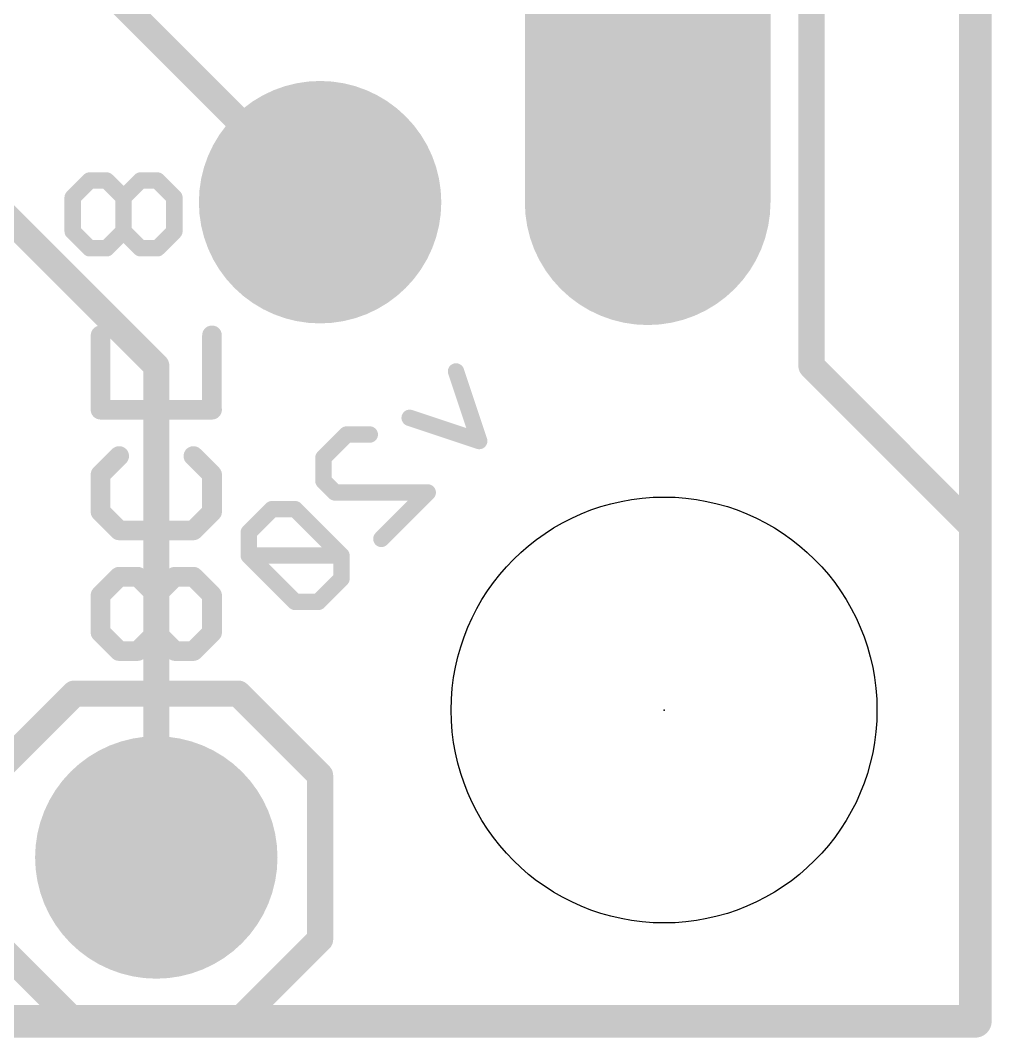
# Model space of a CAD drawing. Extents: x -33 to 74, y -18 to 36.
# Drawn here: x 18 to 25.53, y -0.13 to 7.76 of the extents above; entities that cross this region are included whole.
import ezdxf

# ---------------------------------------------------------------- set-up
doc = ezdxf.new("R2010")
doc.units = 0
for name, color, linetype in [('1', 12, 'CONTINUOUS'), ('16', 132, 'CONTINUOUS'), ('17', 110, 'CONTINUOUS'), ('20', 53, 'CONTINUOUS'), ('21', 41, 'CONTINUOUS'), ('22', 40, 'CONTINUOUS'), ('23', 53, 'CONTINUOUS'), ('51', 53, 'CONTINUOUS')]:
    doc.layers.add(name, color=color, linetype=linetype)

# ---------------------------------------------------------------- blocks, each defined once
blk = doc.blocks.new('RECT')
blk.add_solid([(-0.5, -0.5), (0.5, -0.5), (-0.5, 0.5), (0.5, 0.5)])
blk = doc.blocks.new('ROUNDP')
at = {"const_width": 0.5}
blk.add_lwpolyline([(0, -0.25, 1), (0, 0.25, 1), (0, -0.25)], format="xyb", dxfattribs=at)

msp = doc.modelspace()

# ---------------------------------------------------------------- linework, layer by layer
at = {"layer": '1'}
for points, const_width in [([(25.4, 0), (25.4, 35.56)], 0.254), ([(22.86, 8.89), (22.86, 6.35)], 0.254), ([(18.542, 8.128), (20.32, 6.35)], 0.2032), ([(0, 0), (25.4, 0)], 0.254)]:
    msp.add_lwpolyline(points, dxfattribs=dict(at, const_width=const_width))
for points, const_width in [([(20.2841, 6.3141, 1), (20.3559, 6.3859)], 0.1016), ([(22.7965, 6.35, 1), (22.9235, 6.35)], 0.127), ([(25.4, -0.0635, 1), (25.4, 0.0635)], 0.127), ([(25.3365, 0, 1), (25.4635, 0)], 0.127)]:
    msp.add_lwpolyline(points, format="xyb", dxfattribs=dict(at, const_width=const_width))
at = {"layer": '16'}
for points, const_width in [([(25.4, 0), (25.4, 35.56)], 0.254), ([(16.764, 7.366), (19.05, 5.08)], 0.2032), ([(19.05, 5.08), (19.05, 1.27)], 0.2032), ([(21.3739, 5.0377), (21.5537, 4.4985)], 0.127), ([(21.5537, 4.4985), (21.0144, 4.6782)], 0.127), ([(20.3457, 4.369), (20.5255, 4.5488)], 0.127), ([(20.5255, 4.5488), (20.7052, 4.5488)], 0.127), ([(20.3457, 4.1893), (20.3457, 4.369)], 0.127), ([(20.4356, 4.0994), (20.3457, 4.1893)], 0.127), ([(21.1546, 4.0994), (20.4356, 4.0994)], 0.127), ([(20.7951, 3.7399), (21.1546, 4.0994)], 0.127), ([(19.9466, 3.97), (19.7669, 3.7902)], 0.127), ([(20.1264, 3.97), (19.9466, 3.97)], 0.127), ([(20.4859, 3.6105), (20.1264, 3.97)], 0.127), ([(19.7669, 3.7902), (19.7669, 3.6105)], 0.127), ([(19.7669, 3.6105), (20.1264, 3.2509)], 0.127), ([(20.4859, 3.6105), (19.7669, 3.6105)], 0.127), ([(20.4859, 3.4307), (20.4859, 3.6105)], 0.127), ([(20.3062, 3.2509), (20.4859, 3.4307)], 0.127), ([(20.1264, 3.2509), (20.3062, 3.2509)], 0.127), ([(0, 0), (25.4, 0)], 0.254)]:
    msp.add_lwpolyline(points, dxfattribs=dict(at, const_width=const_width))
for points, const_width in [([(19.1008, 5.08, 1), (18.9992, 5.08)], 0.1016), ([(19.0141, 5.0441, 1), (19.0859, 5.1159)], 0.1016), ([(21.404, 5.0478, 1), (21.3438, 5.0277)], 0.0635), ([(21.0244, 4.7083, 1), (21.0044, 4.6481)], 0.0635), ([(20.5255, 4.5805, 1), (20.5255, 4.5171)], 0.0635), ([(20.5479, 4.5263, 1), (20.503, 4.5713)], 0.0635), ([(20.7052, 4.517, 1), (20.7052, 4.5805)], 0.0635), ([(21.5236, 4.4884, 1), (21.5838, 4.5085)], 0.0635), ([(21.5436, 4.4683, 1), (21.5637, 4.5286)], 0.0635), ([(20.3775, 4.369, 1), (20.314, 4.369)], 0.0635), ([(20.3233, 4.3915, 1), (20.3682, 4.3466)], 0.0635), ([(20.3682, 4.2117, 1), (20.3233, 4.1668)], 0.0635), ([(20.314, 4.1893, 1), (20.3775, 4.1893)], 0.0635), ([(20.4356, 4.1312, 1), (20.4356, 4.0677)], 0.0635), ([(20.4131, 4.077, 1), (20.458, 4.1219)], 0.0635), ([(21.1771, 4.077, 1), (21.1322, 4.1219)], 0.0635), ([(21.1546, 4.0677, 1), (21.1546, 4.1312)], 0.0635), ([(19.9466, 4.0017, 1), (19.9466, 3.9382)], 0.0635), ([(19.9691, 3.9475, 1), (19.9242, 3.9924)], 0.0635), ([(20.1488, 3.9924, 1), (20.1039, 3.9475)], 0.0635), ([(20.1264, 3.9382, 1), (20.1264, 4.0017)], 0.0635), ([(19.7986, 3.7902, 1), (19.7351, 3.7902)], 0.0635), ([(19.7444, 3.8127, 1), (19.7893, 3.7678)], 0.0635), ([(20.7726, 3.7623, 1), (20.8175, 3.7174)], 0.0635), ([(19.7351, 3.6105, 1), (19.7986, 3.6105)], 0.0635), ([(19.7669, 3.6422, 1), (19.7669, 3.5787)], 0.0635), ([(19.7893, 3.6329, 1), (19.7444, 3.588)], 0.0635), ([(20.5177, 3.6105, 1), (20.4542, 3.6105)], 0.0635), ([(20.4635, 3.588, 1), (20.5084, 3.6329)], 0.0635), ([(20.4859, 3.5787, 1), (20.4859, 3.6422)], 0.0635), ([(20.5084, 3.4082, 1), (20.4635, 3.4532)], 0.0635), ([(20.4542, 3.4307, 1), (20.5177, 3.4307)], 0.0635), ([(20.1264, 3.2827, 1), (20.1264, 3.2192)], 0.0635), ([(20.3062, 3.2192, 1), (20.3062, 3.2827)], 0.0635), ([(20.1039, 3.2285, 1), (20.1488, 3.2734)], 0.0635), ([(20.2837, 3.2734, 1), (20.3286, 3.2285)], 0.0635), ([(18.9992, 1.27, 1), (19.1008, 1.27)], 0.1016), ([(25.4, -0.0635, 1), (25.4, 0.0635)], 0.127), ([(25.3365, 0, 1), (25.4635, 0)], 0.127)]:
    msp.add_lwpolyline(points, format="xyb", dxfattribs=dict(at, const_width=const_width))
at = {"layer": '20', "const_width": 0.2032}
for points in [[(24.13, 5.08), (24.13, 30.48)], [(25.4, 3.81), (24.13, 5.08)], [(25.4, 0), (25.4, 3.81)], [(0, 0), (25.4, 0)]]:
    msp.add_lwpolyline(points, dxfattribs=at)
at = {"layer": '20', "const_width": 0.1016}
for points in [[(24.1659, 5.1159, 1), (24.0941, 5.0441)], [(24.0792, 5.08, 1), (24.1808, 5.08)], [(25.4508, 3.81, 1), (25.3492, 3.81)], [(25.3641, 3.7741, 1), (25.4359, 3.8459)], [(25.4, -0.0508, 1), (25.4, 0.0508)], [(25.3492, 0, 1), (25.4508, 0)]]:
    msp.add_lwpolyline(points, format="xyb", dxfattribs=at)
at = {"layer": '20'}
msp.add_circle((22.987, 2.413), 1.651, dxfattribs=at)
at = {"layer": '21'}
for points, const_width in [([(22.86, 29.21), (22.86, 6.35)], 1.905), ([(18.4016, 6.3866), (18.533, 6.5179)], 0.127), ([(18.533, 6.5179), (18.6643, 6.5179)], 0.127), ([(18.6643, 6.5179), (18.7957, 6.3866)], 0.127), ([(18.7957, 6.3866), (18.927, 6.5179)], 0.127), ([(18.927, 6.5179), (19.0584, 6.5179)], 0.127), ([(19.0584, 6.5179), (19.1897, 6.3866)], 0.127), ([(18.4016, 6.1239), (18.4016, 6.3866)], 0.127), ([(18.7957, 6.1239), (18.7957, 6.3866)], 0.127), ([(19.1897, 6.3866), (19.1897, 6.1239)], 0.127), ([(18.533, 5.9925), (18.4016, 6.1239)], 0.127), ([(18.7957, 6.1239), (18.6643, 5.9925)], 0.127), ([(18.927, 5.9925), (18.7957, 6.1239)], 0.127), ([(19.1897, 6.1239), (19.0584, 5.9925)], 0.127), ([(18.6643, 5.9925), (18.533, 5.9925)], 0.127), ([(19.0584, 5.9925), (18.927, 5.9925)], 0.127), ([(19.4818, 4.7412), (19.4818, 5.3175)], 0.1524), ([(18.6175, 4.7412), (19.4818, 4.7412)], 0.1524), ([(18.7615, 4.3819), (18.6175, 4.2379)], 0.1524), ([(19.4818, 4.2379), (19.3377, 4.3819)], 0.1524), ([(18.6175, 4.2379), (18.6175, 3.9498)], 0.1524), ([(19.4818, 3.9498), (19.4818, 4.2379)], 0.1524), ([(18.6175, 3.9498), (18.7615, 3.8057)], 0.1524), ([(19.3377, 3.8057), (19.4818, 3.9498)], 0.1524), ([(18.7615, 3.8057), (19.3377, 3.8057)], 0.1524), ([(18.7615, 3.4464), (18.6175, 3.3024)], 0.1524), ([(19.0496, 3.3024), (19.1937, 3.4464)], 0.1524), ([(19.1937, 3.4464), (19.3377, 3.4464)], 0.1524), ([(19.3377, 3.4464), (19.4818, 3.3024)], 0.1524), ([(18.6175, 3.3024), (18.6175, 3.0143)], 0.1524), ([(19.0496, 3.0143), (19.0496, 3.3024)], 0.1524), ([(19.4818, 3.3024), (19.4818, 3.0143)], 0.1524), ([(18.6175, 3.0143), (18.7615, 2.8702)], 0.1524), ([(18.9056, 2.8702), (19.0496, 3.0143)], 0.1524), ([(19.4818, 3.0143), (19.3377, 2.8702)], 0.1524), ([(18.7615, 2.8702), (18.9056, 2.8702)], 0.1524), ([(17.78, 1.905), (18.415, 2.54)], 0.2032), ([(18.415, 2.54), (19.685, 2.54)], 0.2032), ([(19.685, 2.54), (20.32, 1.905)], 0.2032), ([(20.32, 1.905), (20.32, 0.635)], 0.2032), ([(18.415, 0), (17.78, 0.635)], 0.2032), ([(20.32, 0.635), (19.685, 0)], 0.2032), ([(19.685, 0), (18.415, 0)], 0.2032)]:
    msp.add_lwpolyline(points, dxfattribs=dict(at, const_width=const_width))
for points, const_width in [([(22.3837, 6.35, 1), (23.3362, 6.35)], 0.9525), ([(18.533, 6.5496, 1), (18.533, 6.4862)], 0.0635), ([(18.5554, 6.4954, 1), (18.5105, 6.5404)], 0.0635), ([(18.6868, 6.5404, 1), (18.6419, 6.4954)], 0.0635), ([(18.6643, 6.4862, 1), (18.6643, 6.5496)], 0.0635), ([(18.927, 6.5496, 1), (18.927, 6.4862)], 0.0635), ([(18.9495, 6.4954, 1), (18.9046, 6.5404)], 0.0635), ([(19.0808, 6.5404, 1), (19.0359, 6.4954)], 0.0635), ([(19.0584, 6.4862, 1), (19.0584, 6.5496)], 0.0635), ([(18.4334, 6.3866, 1), (18.3699, 6.3866)], 0.0635), ([(18.3792, 6.409, 1), (18.4241, 6.3641)], 0.0635), ([(18.8274, 6.3866, 1), (18.7639, 6.3866)], 0.0635), ([(18.7732, 6.409, 1), (18.8181, 6.3641)], 0.0635), ([(18.7732, 6.3641, 1), (18.8181, 6.409)], 0.0635), ([(19.2215, 6.3866, 1), (19.158, 6.3866)], 0.0635), ([(19.1672, 6.3641, 1), (19.2122, 6.409)], 0.0635), ([(18.4241, 6.1463, 1), (18.3792, 6.1014)], 0.0635), ([(18.3699, 6.1239, 1), (18.4334, 6.1239)], 0.0635), ([(18.8181, 6.1463, 1), (18.7732, 6.1014)], 0.0635), ([(18.7639, 6.1239, 1), (18.8274, 6.1239)], 0.0635), ([(18.8181, 6.1014, 1), (18.7732, 6.1463)], 0.0635), ([(19.158, 6.1239, 1), (19.2215, 6.1239)], 0.0635), ([(19.2122, 6.1014, 1), (19.1672, 6.1463)], 0.0635), ([(18.533, 6.0243, 1), (18.533, 5.9608)], 0.0635), ([(18.5105, 5.9701, 1), (18.5554, 6.015)], 0.0635), ([(18.6419, 6.015, 1), (18.6868, 5.9701)], 0.0635), ([(18.6643, 5.9608, 1), (18.6643, 6.0243)], 0.0635), ([(18.927, 6.0243, 1), (18.927, 5.9608)], 0.0635), ([(18.9046, 5.9701, 1), (18.9495, 6.015)], 0.0635), ([(19.0359, 6.015, 1), (19.0808, 5.9701)], 0.0635), ([(19.0584, 5.9608, 1), (19.0584, 6.0243)], 0.0635), ([(19.5199, 5.3175, 1), (19.4437, 5.3175)], 0.0762), ([(18.6175, 4.7793, 1), (18.6175, 4.7031)], 0.0762), ([(19.4818, 4.7031, 1), (19.4818, 4.7793)], 0.0762), ([(19.4437, 4.7412, 1), (19.5199, 4.7412)], 0.0762), ([(18.7885, 4.355, 1), (18.7346, 4.4089)], 0.0762), ([(19.3647, 4.4089, 1), (19.3108, 4.355)], 0.0762), ([(18.5905, 4.2648, 1), (18.6444, 4.2109)], 0.0762), ([(18.6556, 4.2379, 1), (18.5794, 4.2379)], 0.0762), ([(19.5199, 4.2379, 1), (19.4437, 4.2379)], 0.0762), ([(19.4549, 4.2109, 1), (19.5087, 4.2648)], 0.0762), ([(18.6444, 3.9767, 1), (18.5905, 3.9228)], 0.0762), ([(19.5087, 3.9228, 1), (19.4549, 3.9767)], 0.0762), ([(18.5794, 3.9498, 1), (18.6556, 3.9498)], 0.0762), ([(19.4437, 3.9498, 1), (19.5199, 3.9498)], 0.0762), ([(18.7615, 3.8438, 1), (18.7615, 3.7676)], 0.0762), ([(18.7346, 3.7788, 1), (18.7885, 3.8327)], 0.0762), ([(19.3108, 3.8327, 1), (19.3647, 3.7788)], 0.0762), ([(19.3377, 3.7676, 1), (19.3377, 3.8438)], 0.0762), ([(18.7885, 3.4195, 1), (18.7346, 3.4734)], 0.0762), ([(19.1937, 3.4845, 1), (19.1937, 3.4083)], 0.0762), ([(19.2206, 3.4195, 1), (19.1667, 3.4734)], 0.0762), ([(19.3647, 3.4734, 1), (19.3108, 3.4195)], 0.0762), ([(19.3377, 3.4083, 1), (19.3377, 3.4845)], 0.0762), ([(18.5905, 3.3293, 1), (18.6444, 3.2754)], 0.0762), ([(18.6556, 3.3024, 1), (18.5794, 3.3024)], 0.0762), ([(19.0877, 3.3024, 1), (19.0115, 3.3024)], 0.0762), ([(19.0227, 3.3293, 1), (19.0766, 3.2754)], 0.0762), ([(19.5199, 3.3024, 1), (19.4437, 3.3024)], 0.0762), ([(19.4549, 3.2754, 1), (19.5087, 3.3293)], 0.0762), ([(18.6444, 3.0412, 1), (18.5905, 2.9873)], 0.0762), ([(19.0766, 2.9873, 1), (19.0227, 3.0412)], 0.0762), ([(19.5087, 2.9873, 1), (19.4549, 3.0412)], 0.0762), ([(18.5794, 3.0143, 1), (18.6556, 3.0143)], 0.0762), ([(19.0115, 3.0143, 1), (19.0877, 3.0143)], 0.0762), ([(19.4437, 3.0143, 1), (19.5199, 3.0143)], 0.0762), ([(18.7615, 2.9083, 1), (18.7615, 2.8321)], 0.0762), ([(18.7346, 2.8433, 1), (18.7885, 2.8971)], 0.0762), ([(18.8786, 2.8971, 1), (18.9325, 2.8433)], 0.0762), ([(18.9056, 2.8321, 1), (18.9056, 2.9083)], 0.0762), ([(19.3108, 2.8971, 1), (19.3647, 2.8433)], 0.0762), ([(18.415, 2.5908, 1), (18.415, 2.4892)], 0.1016), ([(18.4509, 2.5041, 1), (18.3791, 2.5759)], 0.1016), ([(19.7209, 2.5759, 1), (19.6491, 2.5041)], 0.1016), ([(19.685, 2.4892, 1), (19.685, 2.5908)], 0.1016), ([(20.3708, 1.905, 1), (20.2692, 1.905)], 0.1016), ([(20.2841, 1.8691, 1), (20.3559, 1.9409)], 0.1016), ([(20.3559, 0.5991, 1), (20.2841, 0.6709)], 0.1016), ([(20.2692, 0.635, 1), (20.3708, 0.635)], 0.1016), ([(18.415, 0.0508, 1), (18.415, -0.0508)], 0.1016), ([(18.3791, -0.0359, 1), (18.4509, 0.0359)], 0.1016), ([(19.6491, 0.0359, 1), (19.7209, -0.0359)], 0.1016), ([(19.685, -0.0508, 1), (19.685, 0.0508)], 0.1016)]:
    msp.add_lwpolyline(points, format="xyb", dxfattribs=dict(at, const_width=const_width))
at = {"layer": '22'}
for points, const_width in [([(22.86, 29.21), (22.86, 6.35)], 1.905), ([(18.5336, 6.5179), (18.4023, 6.3866)], 0.127), ([(18.665, 6.5179), (18.5336, 6.5179)], 0.127), ([(18.7963, 6.3866), (18.665, 6.5179)], 0.127), ([(18.9277, 6.5179), (18.7963, 6.3866)], 0.127), ([(19.059, 6.5179), (18.9277, 6.5179)], 0.127), ([(19.1904, 6.3866), (19.059, 6.5179)], 0.127), ([(18.4023, 6.3866), (18.4023, 6.1239)], 0.127), ([(18.7963, 6.1239), (18.7963, 6.3866)], 0.127), ([(19.1904, 6.1239), (19.1904, 6.3866)], 0.127), ([(18.4023, 6.1239), (18.5336, 5.9925)], 0.127), ([(18.665, 5.9925), (18.7963, 6.1239)], 0.127), ([(18.7963, 6.1239), (18.9277, 5.9925)], 0.127), ([(19.059, 5.9925), (19.1904, 6.1239)], 0.127), ([(18.5336, 5.9925), (18.665, 5.9925)], 0.127), ([(18.9277, 5.9925), (19.059, 5.9925)], 0.127), ([(18.6182, 4.7412), (18.6182, 5.3175)], 0.1524), ([(19.4825, 4.7412), (18.6182, 4.7412)], 0.1524), ([(18.6182, 4.2379), (18.7623, 4.3819)], 0.1524), ([(19.3385, 4.3819), (19.4825, 4.2379)], 0.1524), ([(18.6182, 3.9498), (18.6182, 4.2379)], 0.1524), ([(19.4825, 4.2379), (19.4825, 3.9498)], 0.1524), ([(18.7623, 3.8057), (18.6182, 3.9498)], 0.1524), ([(19.4825, 3.9498), (19.3385, 3.8057)], 0.1524), ([(19.3385, 3.8057), (18.7623, 3.8057)], 0.1524), ([(18.7623, 3.4464), (18.6182, 3.3024)], 0.1524), ([(18.9063, 3.4464), (18.7623, 3.4464)], 0.1524), ([(19.0504, 3.3024), (18.9063, 3.4464)], 0.1524), ([(19.3385, 3.4464), (19.4825, 3.3024)], 0.1524), ([(18.6182, 3.3024), (18.6182, 3.0143)], 0.1524), ([(19.0504, 3.0143), (19.0504, 3.3024)], 0.1524), ([(19.4825, 3.3024), (19.4825, 3.0143)], 0.1524), ([(18.6182, 3.0143), (18.7623, 2.8702)], 0.1524), ([(19.1944, 2.8702), (19.0504, 3.0143)], 0.1524), ([(19.4825, 3.0143), (19.3385, 2.8702)], 0.1524), ([(19.3385, 2.8702), (19.1944, 2.8702)], 0.1524)]:
    msp.add_lwpolyline(points, dxfattribs=dict(at, const_width=const_width))
for points, const_width in [([(22.3837, 6.35, 1), (23.3362, 6.35)], 0.9525), ([(18.5336, 6.5496, 1), (18.5336, 6.4861)], 0.0635), ([(18.5561, 6.4954, 1), (18.5112, 6.5403)], 0.0635), ([(18.6874, 6.5403, 1), (18.6425, 6.4954)], 0.0635), ([(18.665, 6.4861, 1), (18.665, 6.5496)], 0.0635), ([(18.9277, 6.5496, 1), (18.9277, 6.4861)], 0.0635), ([(18.9501, 6.4954, 1), (18.9052, 6.5403)], 0.0635), ([(19.0815, 6.5403, 1), (19.0366, 6.4954)], 0.0635), ([(19.059, 6.4861, 1), (19.059, 6.5496)], 0.0635), ([(18.3798, 6.409, 1), (18.4248, 6.3641)], 0.0635), ([(18.434, 6.3866, 1), (18.3706, 6.3866)], 0.0635), ([(18.8281, 6.3866, 1), (18.7646, 6.3866)], 0.0635), ([(18.7739, 6.409, 1), (18.8188, 6.3641)], 0.0635), ([(18.7739, 6.3641, 1), (18.8188, 6.409)], 0.0635), ([(19.2221, 6.3866, 1), (19.1586, 6.3866)], 0.0635), ([(19.1679, 6.3641, 1), (19.2128, 6.409)], 0.0635), ([(18.4248, 6.1463, 1), (18.3798, 6.1014)], 0.0635), ([(18.3706, 6.1239, 1), (18.434, 6.1239)], 0.0635), ([(18.8188, 6.1463, 1), (18.7739, 6.1014)], 0.0635), ([(18.7646, 6.1239, 1), (18.8281, 6.1239)], 0.0635), ([(18.8188, 6.1014, 1), (18.7739, 6.1463)], 0.0635), ([(19.1586, 6.1239, 1), (19.2221, 6.1239)], 0.0635), ([(19.2128, 6.1014, 1), (19.1679, 6.1463)], 0.0635), ([(18.5336, 6.0243, 1), (18.5336, 5.9608)], 0.0635), ([(18.5112, 5.9701, 1), (18.5561, 6.015)], 0.0635), ([(18.6425, 6.015, 1), (18.6874, 5.9701)], 0.0635), ([(18.665, 5.9608, 1), (18.665, 6.0243)], 0.0635), ([(18.9277, 6.0243, 1), (18.9277, 5.9608)], 0.0635), ([(18.9052, 5.9701, 1), (18.9501, 6.015)], 0.0635), ([(19.0366, 6.015, 1), (19.0815, 5.9701)], 0.0635), ([(19.059, 5.9608, 1), (19.059, 6.0243)], 0.0635), ([(18.6563, 5.3175, 1), (18.5801, 5.3175)], 0.0762), ([(18.6182, 4.7793, 1), (18.6182, 4.7031)], 0.0762), ([(19.4825, 4.7031, 1), (19.4825, 4.7793)], 0.0762), ([(18.5801, 4.7412, 1), (18.6563, 4.7412)], 0.0762), ([(18.7892, 4.355, 1), (18.7353, 4.4089)], 0.0762), ([(19.3654, 4.4089, 1), (19.3115, 4.355)], 0.0762), ([(18.6563, 4.2379, 1), (18.5801, 4.2379)], 0.0762), ([(18.5913, 4.2648, 1), (18.6451, 4.2109)], 0.0762), ([(19.5206, 4.2379, 1), (19.4444, 4.2379)], 0.0762), ([(19.4556, 4.2109, 1), (19.5095, 4.2648)], 0.0762), ([(18.6451, 3.9767, 1), (18.5913, 3.9228)], 0.0762), ([(19.5095, 3.9228, 1), (19.4556, 3.9767)], 0.0762), ([(18.5801, 3.9498, 1), (18.6563, 3.9498)], 0.0762), ([(19.4444, 3.9498, 1), (19.5206, 3.9498)], 0.0762), ([(18.7623, 3.8438, 1), (18.7623, 3.7676)], 0.0762), ([(18.7353, 3.7788, 1), (18.7892, 3.8327)], 0.0762), ([(19.3115, 3.8327, 1), (19.3654, 3.7788)], 0.0762), ([(19.3385, 3.7676, 1), (19.3385, 3.8438)], 0.0762), ([(18.7623, 3.4845, 1), (18.7623, 3.4083)], 0.0762), ([(18.7892, 3.4195, 1), (18.7353, 3.4734)], 0.0762), ([(18.9333, 3.4734, 1), (18.8794, 3.4195)], 0.0762), ([(18.9063, 3.4083, 1), (18.9063, 3.4845)], 0.0762), ([(19.3654, 3.4734, 1), (19.3115, 3.4195)], 0.0762), ([(18.6563, 3.3024, 1), (18.5801, 3.3024)], 0.0762), ([(18.5913, 3.3293, 1), (18.6451, 3.2754)], 0.0762), ([(19.0885, 3.3024, 1), (19.0123, 3.3024)], 0.0762), ([(19.0234, 3.2754, 1), (19.0773, 3.3293)], 0.0762), ([(19.5206, 3.3024, 1), (19.4444, 3.3024)], 0.0762), ([(19.4556, 3.2754, 1), (19.5095, 3.3293)], 0.0762), ([(18.6451, 3.0412, 1), (18.5913, 2.9873)], 0.0762), ([(19.0773, 3.0412, 1), (19.0234, 2.9873)], 0.0762), ([(19.5095, 2.9873, 1), (19.4556, 3.0412)], 0.0762), ([(18.5801, 3.0143, 1), (18.6563, 3.0143)], 0.0762), ([(19.0123, 3.0143, 1), (19.0885, 3.0143)], 0.0762), ([(19.4444, 3.0143, 1), (19.5206, 3.0143)], 0.0762), ([(18.7353, 2.8433, 1), (18.7892, 2.8971)], 0.0762), ([(19.1944, 2.9083, 1), (19.1944, 2.8321)], 0.0762), ([(19.1675, 2.8433, 1), (19.2214, 2.8971)], 0.0762), ([(19.3115, 2.8971, 1), (19.3654, 2.8433)], 0.0762), ([(19.3385, 2.8321, 1), (19.3385, 2.9083)], 0.0762)]:
    msp.add_lwpolyline(points, format="xyb", dxfattribs=dict(at, const_width=const_width))
at = {"layer": '23'}
msp.add_point((22.987, 2.413), dxfattribs=at)

# ---------------------------------------------------------------- block references
at = {"layer": '17', "xscale": 1.8796, "yscale": 1.8796, "rotation": 90}
for p in [(20.32, 6.35), (20.32, 6.35), (22.86, 6.35), (22.86, 6.35), (19.05, 1.27), (19.05, 1.27)]:
    msp.add_blockref('ROUNDP', p, dxfattribs=at)
at = {"layer": '51', "xscale": 0.508, "yscale": 0.508, "rotation": 90}
for p in [(20.32, 6.35), (22.86, 6.35)]:
    msp.add_blockref('RECT', p, dxfattribs=at)
at = {"layer": '51', "xscale": 0.508, "yscale": 0.508}
msp.add_blockref('RECT', (19.05, 1.27), dxfattribs=at)

doc.saveas('drawing.dxf')
